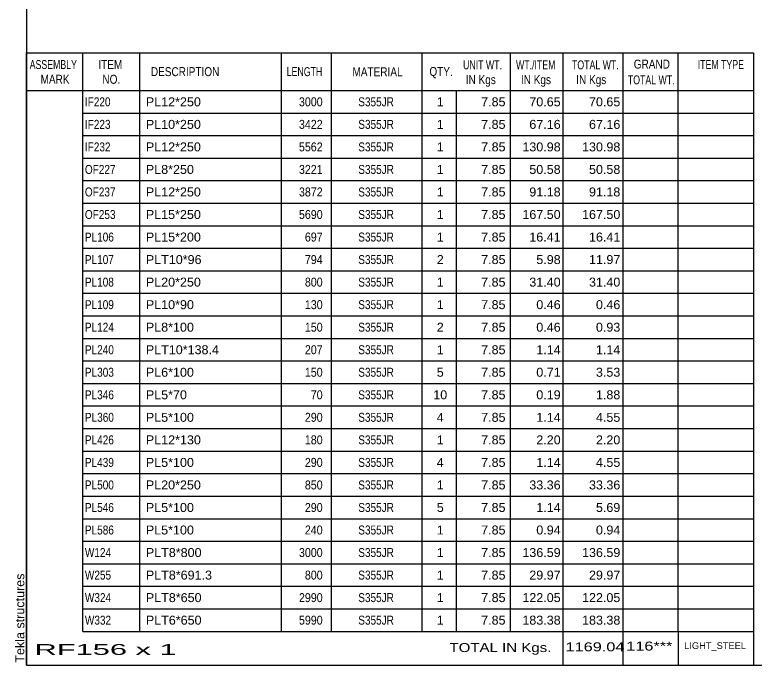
# Model space of a CAD drawing. Header units: millimetres. Extents: x -1016 to -614, y -184 to 93.
# Drawn here: x -1016.4 to -858.4, y -184.1 to -45.6 of the extents above; entities that cross this region are included whole.
import ezdxf

# ---------------------------------------------------------------- set-up
doc = ezdxf.new("R2010")
doc.units = ezdxf.units.MM
doc.styles.add('Arial', font='ARIAL.TTF', dxfattribs={"height": 0.2})

# ---------------------------------------------------------------- blocks, each defined once
blk = doc.blocks.new('Unknown-624476566-1210')
at = {"color": 5, "linetype": 'Continuous'}
for p, q in [((-1013.91, 92.95), (-1013.91, -184.05)), ((-1013.91, -184.05), (-613.91, -184.05))]:
    blk.add_line(p, q, dxfattribs=at)
at = {"color": 174, "linetype": 'Continuous', "style": 'Arial'}
blk.add_text('Tekla structures', height=1.9102, rotation=90, dxfattribs=at).set_placement((-1014.41, -183.55))
blk = doc.blocks.new('CBS_BOM-624476566-9102')
at = {"color": 7, "linetype": 'Continuous'}
for p, q in [((-1013.94, -61.68), (-1013.94, -53.68)), ((-1013.94, -53.68), (-859.02, -53.68)), ((-1001.94, -61.68), (-1001.94, -53.68)), ((-989.75, -61.68), (-989.75, -53.68)), ((-959.59, -61.68), (-959.59, -53.68)), ((-948.91, -61.68), (-948.91, -53.68)), ((-929.59, -61.68), (-929.59, -53.68)), ((-910.79, -61.68), (-910.79, -53.68)), ((-899.58, -61.68), (-899.58, -53.68)), ((-886.8, -61.68), (-886.8, -53.68)), ((-875.04, -61.68), (-875.04, -53.68)), ((-859.02, -53.69), (-859.03, -61.67)), ((-1013.94, -61.68), (-859.02, -61.68)), ((-1013.94, -66.48), (-1013.94, -61.68)), ((-1001.94, -66.48), (-1001.94, -61.68)), ((-989.75, -66.48), (-989.75, -61.68)), ((-959.59, -66.48), (-959.59, -61.68)), ((-948.91, -66.48), (-948.91, -61.68)), ((-929.59, -66.48), (-929.59, -61.68)), ((-922.33, -66.48), (-922.33, -61.68)), ((-910.79, -66.48), (-910.79, -61.68)), ((-899.58, -66.48), (-899.58, -61.68)), ((-886.8, -66.48), (-886.8, -61.68)), ((-875.03, -66.48), (-875.03, -61.68)), ((-859.02, -61.69), (-859.02, -66.48)), ((-1013.94, -71.28), (-1013.94, -66.48)), ((-1001.94, -66.48), (-859.02, -66.48)), ((-1001.94, -71.28), (-1001.94, -66.48)), ((-989.75, -71.28), (-989.75, -66.48)), ((-959.59, -71.28), (-959.59, -66.48)), ((-948.91, -71.28), (-948.91, -66.48)), ((-929.59, -71.28), (-929.59, -66.48)), ((-922.33, -71.28), (-922.33, -66.48)), ((-910.79, -71.28), (-910.79, -66.48)), ((-899.58, -71.28), (-899.58, -66.48)), ((-886.8, -71.28), (-886.8, -66.48)), ((-875.03, -71.28), (-875.03, -66.48)), ((-859.02, -66.49), (-859.02, -71.28)), ((-1013.94, -76.08), (-1013.94, -71.28)), ((-1001.94, -71.28), (-859.02, -71.28)), ((-1001.94, -76.08), (-1001.94, -71.28)), ((-989.75, -76.08), (-989.75, -71.28)), ((-959.59, -76.08), (-959.59, -71.28)), ((-948.91, -76.08), (-948.91, -71.28)), ((-929.59, -76.08), (-929.59, -71.28)), ((-922.33, -76.08), (-922.33, -71.28)), ((-910.79, -76.08), (-910.79, -71.28)), ((-899.58, -76.08), (-899.58, -71.28)), ((-886.8, -76.08), (-886.8, -71.28)), ((-875.03, -76.08), (-875.03, -71.28)), ((-859.02, -71.29), (-859.02, -76.08)), ((-1013.94, -80.88), (-1013.94, -76.08)), ((-1001.94, -76.08), (-859.02, -76.08)), ((-1001.94, -80.88), (-1001.94, -76.08)), ((-989.75, -80.88), (-989.75, -76.08)), ((-959.59, -80.88), (-959.59, -76.08)), ((-948.91, -80.88), (-948.91, -76.08)), ((-929.59, -80.88), (-929.59, -76.08)), ((-922.33, -80.88), (-922.33, -76.08)), ((-910.79, -80.88), (-910.79, -76.08)), ((-899.58, -80.88), (-899.58, -76.08)), ((-886.8, -80.88), (-886.8, -76.08)), ((-875.03, -80.88), (-875.03, -76.08)), ((-859.02, -76.09), (-859.02, -80.88)), ((-1013.94, -85.68), (-1013.94, -80.88)), ((-1001.94, -80.88), (-859.02, -80.88)), ((-1001.94, -85.68), (-1001.94, -80.88)), ((-989.75, -85.68), (-989.75, -80.88)), ((-959.59, -85.68), (-959.59, -80.88)), ((-948.91, -85.68), (-948.91, -80.88)), ((-929.59, -85.68), (-929.59, -80.88)), ((-922.33, -85.68), (-922.33, -80.88)), ((-910.79, -85.68), (-910.79, -80.88)), ((-899.58, -85.68), (-899.58, -80.88)), ((-886.8, -85.68), (-886.8, -80.88)), ((-875.03, -85.68), (-875.03, -80.88)), ((-859.02, -80.89), (-859.02, -85.68)), ((-1013.94, -90.48), (-1013.94, -85.68)), ((-1001.94, -85.68), (-859.02, -85.68)), ((-1001.94, -90.48), (-1001.94, -85.68)), ((-989.75, -90.48), (-989.75, -85.68)), ((-959.59, -90.48), (-959.59, -85.68)), ((-948.91, -90.48), (-948.91, -85.68)), ((-929.59, -90.48), (-929.59, -85.68)), ((-922.33, -90.48), (-922.33, -85.68)), ((-910.79, -90.48), (-910.79, -85.68)), ((-899.58, -90.48), (-899.58, -85.68)), ((-886.8, -90.48), (-886.8, -85.68)), ((-875.03, -90.48), (-875.03, -85.68)), ((-859.02, -85.69), (-859.02, -90.48)), ((-1013.94, -95.28), (-1013.94, -90.48)), ((-1001.94, -90.48), (-859.02, -90.48)), ((-1001.94, -95.28), (-1001.94, -90.48)), ((-989.75, -95.28), (-989.75, -90.48)), ((-959.59, -95.28), (-959.59, -90.48)), ((-948.91, -95.28), (-948.91, -90.48)), ((-929.59, -95.28), (-929.59, -90.48)), ((-922.33, -95.28), (-922.33, -90.48)), ((-910.79, -95.28), (-910.79, -90.48)), ((-899.58, -95.28), (-899.58, -90.48)), ((-886.8, -95.28), (-886.8, -90.48)), ((-875.03, -95.28), (-875.03, -90.48)), ((-859.02, -90.49), (-859.02, -95.28)), ((-1013.94, -100.08), (-1013.94, -95.28)), ((-1001.94, -95.28), (-859.02, -95.28)), ((-1001.94, -100.08), (-1001.94, -95.28)), ((-989.75, -100.08), (-989.75, -95.28)), ((-959.59, -100.08), (-959.59, -95.28)), ((-948.91, -100.08), (-948.91, -95.28)), ((-929.59, -100.08), (-929.59, -95.28)), ((-922.33, -100.08), (-922.33, -95.28)), ((-910.79, -100.08), (-910.79, -95.28)), ((-899.58, -100.08), (-899.58, -95.28)), ((-886.8, -100.08), (-886.8, -95.28)), ((-875.03, -100.08), (-875.03, -95.28)), ((-859.02, -95.29), (-859.02, -100.08)), ((-1013.94, -104.88), (-1013.94, -100.08)), ((-1001.94, -100.08), (-859.02, -100.08)), ((-1001.94, -104.88), (-1001.94, -100.08)), ((-989.75, -104.88), (-989.75, -100.08)), ((-959.59, -104.88), (-959.59, -100.08)), ((-948.91, -104.88), (-948.91, -100.08)), ((-929.59, -104.88), (-929.59, -100.08)), ((-922.33, -104.88), (-922.33, -100.08)), ((-910.79, -104.88), (-910.79, -100.08)), ((-899.58, -104.88), (-899.58, -100.08)), ((-886.8, -104.88), (-886.8, -100.08)), ((-875.03, -104.88), (-875.03, -100.08)), ((-859.02, -100.09), (-859.02, -104.88)), ((-1013.94, -109.68), (-1013.94, -104.88)), ((-1001.94, -104.88), (-859.02, -104.88)), ((-1001.94, -109.68), (-1001.94, -104.88)), ((-989.75, -109.68), (-989.75, -104.88)), ((-959.59, -109.68), (-959.59, -104.88)), ((-948.91, -109.68), (-948.91, -104.88)), ((-929.59, -109.68), (-929.59, -104.88)), ((-922.33, -109.68), (-922.33, -104.88)), ((-910.79, -109.68), (-910.79, -104.88)), ((-899.58, -109.68), (-899.58, -104.88)), ((-886.8, -109.68), (-886.8, -104.88)), ((-875.03, -109.68), (-875.03, -104.88)), ((-859.02, -104.89), (-859.02, -109.68)), ((-1013.94, -114.48), (-1013.94, -109.68)), ((-1001.94, -109.68), (-859.02, -109.68)), ((-1001.94, -114.48), (-1001.94, -109.68)), ((-989.75, -114.48), (-989.75, -109.68)), ((-959.59, -114.48), (-959.59, -109.68)), ((-948.91, -114.48), (-948.91, -109.68)), ((-929.59, -114.48), (-929.59, -109.68)), ((-922.33, -114.48), (-922.33, -109.68)), ((-910.79, -114.48), (-910.79, -109.68)), ((-899.58, -114.48), (-899.58, -109.68)), ((-886.8, -114.48), (-886.8, -109.68)), ((-875.03, -114.48), (-875.03, -109.68)), ((-859.02, -109.69), (-859.02, -114.48)), ((-1013.94, -119.28), (-1013.94, -114.48)), ((-1001.94, -114.48), (-859.02, -114.48)), ((-1001.94, -119.28), (-1001.94, -114.48)), ((-989.75, -119.28), (-989.75, -114.48)), ((-959.59, -119.28), (-959.59, -114.48)), ((-948.91, -119.28), (-948.91, -114.48)), ((-929.59, -119.28), (-929.59, -114.48)), ((-922.33, -119.28), (-922.33, -114.48)), ((-910.79, -119.28), (-910.79, -114.48)), ((-899.58, -119.28), (-899.58, -114.48)), ((-886.8, -119.28), (-886.8, -114.48)), ((-875.03, -119.28), (-875.03, -114.48)), ((-859.02, -114.49), (-859.02, -119.28)), ((-1013.94, -124.08), (-1013.94, -119.28)), ((-1001.94, -119.28), (-859.02, -119.28)), ((-1001.94, -124.08), (-1001.94, -119.28)), ((-989.75, -124.08), (-989.75, -119.28)), ((-959.59, -124.08), (-959.59, -119.28)), ((-948.91, -124.08), (-948.91, -119.28)), ((-929.59, -124.08), (-929.59, -119.28)), ((-922.33, -124.08), (-922.33, -119.28)), ((-910.79, -124.08), (-910.79, -119.28)), ((-899.58, -124.08), (-899.58, -119.28)), ((-886.8, -124.08), (-886.8, -119.28)), ((-875.03, -124.08), (-875.03, -119.28)), ((-859.02, -119.29), (-859.02, -124.08)), ((-1013.94, -128.88), (-1013.94, -124.08)), ((-1001.94, -124.08), (-859.02, -124.08)), ((-1001.94, -128.88), (-1001.94, -124.08)), ((-989.75, -128.88), (-989.75, -124.08)), ((-959.59, -128.88), (-959.59, -124.08)), ((-948.91, -128.88), (-948.91, -124.08)), ((-929.59, -128.88), (-929.59, -124.08)), ((-922.33, -128.88), (-922.33, -124.08)), ((-910.79, -128.88), (-910.79, -124.08)), ((-899.58, -128.88), (-899.58, -124.08)), ((-886.8, -128.88), (-886.8, -124.08)), ((-875.03, -128.88), (-875.03, -124.08)), ((-859.02, -124.09), (-859.02, -128.88)), ((-1013.94, -133.68), (-1013.94, -128.88)), ((-1001.94, -128.88), (-859.02, -128.88)), ((-1001.94, -133.68), (-1001.94, -128.88)), ((-989.75, -133.68), (-989.75, -128.88)), ((-959.59, -133.68), (-959.59, -128.88)), ((-948.91, -133.68), (-948.91, -128.88)), ((-929.59, -133.68), (-929.59, -128.88)), ((-922.33, -133.68), (-922.33, -128.88)), ((-910.79, -133.68), (-910.79, -128.88)), ((-899.58, -133.68), (-899.58, -128.88)), ((-886.8, -133.68), (-886.8, -128.88)), ((-875.03, -133.68), (-875.03, -128.88)), ((-859.02, -128.89), (-859.02, -133.68)), ((-1013.94, -138.48), (-1013.94, -133.68)), ((-1001.94, -133.68), (-859.02, -133.68)), ((-1001.94, -138.48), (-1001.94, -133.68)), ((-989.75, -138.48), (-989.75, -133.68)), ((-959.59, -138.48), (-959.59, -133.68)), ((-948.91, -138.48), (-948.91, -133.68)), ((-929.59, -138.48), (-929.59, -133.68)), ((-922.33, -138.48), (-922.33, -133.68)), ((-910.79, -138.48), (-910.79, -133.68)), ((-899.58, -138.48), (-899.58, -133.68)), ((-886.8, -138.48), (-886.8, -133.68)), ((-875.03, -138.48), (-875.03, -133.68)), ((-859.02, -133.69), (-859.02, -138.48)), ((-1013.94, -143.28), (-1013.94, -138.48)), ((-1001.94, -138.48), (-859.02, -138.48)), ((-1001.94, -143.28), (-1001.94, -138.48)), ((-989.75, -143.28), (-989.75, -138.48)), ((-959.59, -143.28), (-959.59, -138.48)), ((-948.91, -143.28), (-948.91, -138.48)), ((-929.59, -143.28), (-929.59, -138.48)), ((-922.33, -143.28), (-922.33, -138.48)), ((-910.79, -143.28), (-910.79, -138.48)), ((-899.58, -143.28), (-899.58, -138.48)), ((-886.8, -143.28), (-886.8, -138.48)), ((-875.03, -143.28), (-875.03, -138.48)), ((-859.02, -138.49), (-859.02, -143.28)), ((-1013.94, -148.08), (-1013.94, -143.28)), ((-1001.94, -143.28), (-859.02, -143.28)), ((-1001.94, -148.08), (-1001.94, -143.28)), ((-989.75, -148.08), (-989.75, -143.28)), ((-959.59, -148.08), (-959.59, -143.28)), ((-948.91, -148.08), (-948.91, -143.28)), ((-929.59, -148.08), (-929.59, -143.28)), ((-922.33, -148.08), (-922.33, -143.28)), ((-910.79, -148.08), (-910.79, -143.28)), ((-899.58, -148.08), (-899.58, -143.28)), ((-886.8, -148.08), (-886.8, -143.28)), ((-875.03, -148.08), (-875.03, -143.28)), ((-859.02, -143.29), (-859.02, -148.08)), ((-1013.94, -152.88), (-1013.94, -148.08)), ((-1001.94, -148.08), (-859.02, -148.08)), ((-1001.94, -152.88), (-1001.94, -148.08)), ((-989.75, -152.88), (-989.75, -148.08)), ((-959.59, -152.88), (-959.59, -148.08)), ((-948.91, -152.88), (-948.91, -148.08)), ((-929.59, -152.88), (-929.59, -148.08)), ((-922.33, -152.88), (-922.33, -148.08)), ((-910.79, -152.88), (-910.79, -148.08)), ((-899.58, -152.88), (-899.58, -148.08)), ((-886.8, -152.88), (-886.8, -148.08)), ((-875.03, -152.88), (-875.03, -148.08)), ((-859.02, -148.09), (-859.02, -152.88)), ((-1013.94, -157.68), (-1013.94, -152.88)), ((-1001.94, -152.88), (-859.02, -152.88)), ((-1001.94, -157.68), (-1001.94, -152.88)), ((-989.75, -157.68), (-989.75, -152.88)), ((-959.59, -157.68), (-959.59, -152.88)), ((-948.91, -157.68), (-948.91, -152.88)), ((-929.59, -157.68), (-929.59, -152.88)), ((-922.33, -157.68), (-922.33, -152.88)), ((-910.79, -157.68), (-910.79, -152.88)), ((-899.58, -157.68), (-899.58, -152.88)), ((-886.8, -157.68), (-886.8, -152.88)), ((-875.03, -157.68), (-875.03, -152.88)), ((-859.02, -152.89), (-859.02, -157.68)), ((-1013.94, -162.48), (-1013.94, -157.68)), ((-1001.94, -157.68), (-859.02, -157.68)), ((-1001.94, -162.48), (-1001.94, -157.68)), ((-989.75, -162.48), (-989.75, -157.68)), ((-959.59, -162.48), (-959.59, -157.68)), ((-948.91, -162.48), (-948.91, -157.68)), ((-929.59, -162.48), (-929.59, -157.68)), ((-922.33, -162.48), (-922.33, -157.68)), ((-910.79, -162.48), (-910.79, -157.68)), ((-899.58, -162.48), (-899.58, -157.68)), ((-886.8, -162.48), (-886.8, -157.68)), ((-875.03, -162.48), (-875.03, -157.68)), ((-859.02, -157.69), (-859.02, -162.48)), ((-1013.94, -167.28), (-1013.94, -162.48)), ((-1001.94, -162.48), (-859.02, -162.48)), ((-1001.94, -167.28), (-1001.94, -162.48)), ((-989.75, -167.28), (-989.75, -162.48)), ((-959.59, -167.28), (-959.59, -162.48)), ((-948.91, -167.28), (-948.91, -162.48)), ((-929.59, -167.28), (-929.59, -162.48)), ((-922.33, -167.28), (-922.33, -162.48)), ((-910.79, -167.28), (-910.79, -162.48)), ((-899.58, -167.28), (-899.58, -162.48)), ((-886.8, -167.28), (-886.8, -162.48)), ((-875.03, -167.28), (-875.03, -162.48)), ((-859.02, -162.49), (-859.02, -167.28)), ((-1013.94, -172.08), (-1013.94, -167.28)), ((-1001.94, -167.28), (-859.02, -167.28)), ((-1001.94, -172.08), (-1001.94, -167.28)), ((-989.75, -172.08), (-989.75, -167.28)), ((-959.59, -172.08), (-959.59, -167.28)), ((-948.91, -172.08), (-948.91, -167.28)), ((-929.59, -172.08), (-929.59, -167.28)), ((-922.33, -172.08), (-922.33, -167.28)), ((-910.79, -172.08), (-910.79, -167.28)), ((-899.58, -172.08), (-899.58, -167.28)), ((-886.8, -172.08), (-886.8, -167.28)), ((-875.03, -172.08), (-875.03, -167.28)), ((-859.02, -167.29), (-859.02, -172.08)), ((-1013.94, -176.88), (-1013.94, -172.08)), ((-1001.94, -172.08), (-859.02, -172.08)), ((-1001.94, -176.88), (-1001.94, -172.08)), ((-989.75, -176.88), (-989.75, -172.08)), ((-959.59, -176.88), (-959.59, -172.08)), ((-948.91, -176.88), (-948.91, -172.08)), ((-929.59, -176.88), (-929.59, -172.08)), ((-922.33, -176.88), (-922.33, -172.08)), ((-910.79, -176.88), (-910.79, -172.08)), ((-899.58, -176.88), (-899.58, -172.08)), ((-886.8, -176.88), (-886.8, -172.08)), ((-875.03, -176.88), (-875.03, -172.08)), ((-859.02, -172.09), (-859.02, -176.88)), ((-1013.94, -184.08), (-1013.94, -176.9)), ((-1001.94, -176.88), (-859.02, -176.88)), ((-899.58, -184.08), (-899.58, -176.9)), ((-886.8, -184.08), (-886.8, -176.9)), ((-874.99, -184.08), (-874.99, -176.9)), ((-859.02, -176.88), (-859.02, -184.08)), ((-1013.94, -184.08), (-859.02, -184.08))]:
    blk.add_line(p, q, dxfattribs=at)
at = {"color": 3, "linetype": 'Continuous', "style": 'Arial'}
for s, height, width, p in [('ASSEMBLY', 1.91, 0.7, (-1013.26, -57.11)), ('ITEM', 1.91, 0.8, (-998.62, -57.11)), ('UNIT WT.', 1.91, 0.7, (-920.9, -57.18)), ('WT./ITEM', 1.91, 0.7, (-909.61, -57.18)), ('TOTAL WT.', 1.91, 0.7, (-897.68, -57.18)), ('GRAND', 1.91, 0.8, (-884.52, -57.02)), ('ITEM TYPE', 1.91, 0.7, (-870.89, -57.1)), ('DESCRIPTION', 1.9102, 0.8, (-987.43, -58.62)), ('LENGTH', 1.91, 0.7, (-958.48, -58.62)), ('MATERIAL', 1.91, 0.8, (-944.46, -58.66)), ('QTY.', 1.91, 0.8, (-928.07, -58.58)), ('MARK', 1.91, 0.8, (-1010.94, -60.25)), ('NO.', 1.91, 0.8, (-997.76, -60.25)), ('IN Kgs', 1.91, 0.8, (-920.33, -60.32)), ('IN Kgs', 1.91, 0.8, (-908.57, -60.32)), ('IN Kgs', 1.91, 0.8, (-896.78, -60.32)), ('TOTAL WT.', 1.91, 0.7, (-885.78, -60.37))]:
    blk.add_text(s, height=height, dxfattribs=dict(at, width=width)).set_placement(p)
at = {"color": 7, "linetype": 'Continuous', "style": 'Arial'}
for s, width, p in [('IF220', 0.8, (-1001.49, -65.05)), ('3000', 0.85, (-955.87, -65.05)), ('S355JR', 0.8, (-943.23, -65.05)), ('IF223', 0.8, (-1001.49, -69.85)), ('3422', 0.85, (-955.87, -69.85)), ('S355JR', 0.8, (-943.23, -69.85)), ('IF232', 0.8, (-1001.49, -74.65)), ('5562', 0.85, (-955.87, -74.65)), ('S355JR', 0.8, (-943.23, -74.65)), ('OF227', 0.8, (-1001.49, -79.45)), ('3221', 0.85, (-955.87, -79.45)), ('S355JR', 0.8, (-943.23, -79.45)), ('OF237', 0.8, (-1001.49, -84.25)), ('3872', 0.85, (-955.87, -84.25)), ('S355JR', 0.8, (-943.23, -84.25)), ('OF253', 0.8, (-1001.49, -89.05)), ('5690', 0.85, (-955.87, -89.05)), ('S355JR', 0.8, (-943.23, -89.05)), ('PL106', 0.8, (-1001.49, -93.85)), ('697', 0.85, (-954.61, -93.85)), ('S355JR', 0.8, (-943.23, -93.85)), ('PL107', 0.8, (-1001.49, -98.65)), ('794', 0.85, (-954.61, -98.65)), ('S355JR', 0.8, (-943.23, -98.65)), ('PL108', 0.8, (-1001.49, -103.45)), ('800', 0.85, (-954.61, -103.45)), ('S355JR', 0.8, (-943.23, -103.45)), ('PL109', 0.8, (-1001.49, -108.25)), ('130', 0.85, (-954.61, -108.25)), ('S355JR', 0.8, (-943.23, -108.25)), ('PL124', 0.8, (-1001.49, -113.05)), ('150', 0.85, (-954.61, -113.05)), ('S355JR', 0.8, (-943.23, -113.05)), ('PL240', 0.8, (-1001.49, -117.85)), ('207', 0.85, (-954.61, -117.85)), ('S355JR', 0.8, (-943.23, -117.85)), ('PL303', 0.8, (-1001.49, -122.65)), ('150', 0.85, (-954.61, -122.65)), ('S355JR', 0.8, (-943.23, -122.65)), ('PL346', 0.8, (-1001.49, -127.45)), ('70', 0.85, (-953.35, -127.45)), ('S355JR', 0.8, (-943.23, -127.45)), ('PL360', 0.8, (-1001.49, -132.25)), ('290', 0.85, (-954.61, -132.25)), ('S355JR', 0.8, (-943.23, -132.25)), ('PL426', 0.8, (-1001.49, -137.05)), ('180', 0.85, (-954.61, -137.05)), ('S355JR', 0.8, (-943.23, -137.05)), ('PL439', 0.8, (-1001.49, -141.85)), ('290', 0.85, (-954.61, -141.85)), ('S355JR', 0.8, (-943.23, -141.85)), ('PL500', 0.8, (-1001.49, -146.65)), ('850', 0.85, (-954.61, -146.65)), ('S355JR', 0.8, (-943.23, -146.65)), ('PL546', 0.8, (-1001.49, -151.45)), ('290', 0.85, (-954.61, -151.45)), ('S355JR', 0.8, (-943.23, -151.45)), ('PL586', 0.8, (-1001.49, -156.25)), ('240', 0.85, (-954.61, -156.25)), ('S355JR', 0.8, (-943.23, -156.25)), ('W124', 0.8, (-1001.49, -161.05)), ('3000', 0.85, (-955.87, -161.05)), ('S355JR', 0.8, (-943.23, -161.05)), ('W255', 0.8, (-1001.49, -165.85)), ('800', 0.85, (-954.61, -165.85)), ('S355JR', 0.8, (-943.23, -165.85)), ('W324', 0.8, (-1001.49, -170.65)), ('2990', 0.85, (-955.87, -170.65)), ('S355JR', 0.8, (-943.23, -170.65)), ('W332', 0.8, (-1001.49, -175.45)), ('5990', 0.85, (-955.87, -175.45)), ('S355JR', 0.8, (-943.23, -175.45))]:
    blk.add_text(s, height=1.91, dxfattribs=dict(at, width=width)).set_placement(p)
for s, height, p in [('PL12*250', 1.91, (-988.5, -65.05)), ('1', 1.91, (-926.5, -65.05)), ('7.85', 1.91, (-917.04, -65.05)), ('70.65', 1.91, (-906.78, -65.05)), ('70.65', 1.91, (-894.06, -65.05)), ('PL10*250', 1.91, (-988.5, -69.85)), ('1', 1.91, (-926.5, -69.85)), ('7.85', 1.91, (-917.04, -69.85)), ('67.16', 1.91, (-906.78, -69.85)), ('67.16', 1.91, (-894.06, -69.85)), ('PL12*250', 1.91, (-988.5, -74.65)), ('1', 1.91, (-926.5, -74.65)), ('7.85', 1.91, (-917.04, -74.65)), ('130.98', 1.91, (-908.26, -74.65)), ('130.98', 1.91, (-895.54, -74.65)), ('PL8*250', 1.91, (-988.5, -79.45)), ('1', 1.91, (-926.5, -79.45)), ('7.85', 1.91, (-917.04, -79.45)), ('50.58', 1.91, (-906.78, -79.45)), ('50.58', 1.91, (-894.06, -79.45)), ('PL12*250', 1.91, (-988.5, -84.25)), ('1', 1.91, (-926.5, -84.25)), ('7.85', 1.91, (-917.04, -84.25)), ('91.18', 1.91, (-906.78, -84.25)), ('91.18', 1.91, (-894.06, -84.25)), ('PL15*250', 1.91, (-988.5, -89.05)), ('1', 1.91, (-926.5, -89.05)), ('7.85', 1.91, (-917.04, -89.05)), ('167.50', 1.91, (-908.26, -89.05)), ('167.50', 1.91, (-895.54, -89.05)), ('PL15*200', 1.91, (-988.5, -93.85)), ('1', 1.91, (-926.5, -93.85)), ('7.85', 1.91, (-917.04, -93.85)), ('16.41', 1.91, (-906.78, -93.85)), ('16.41', 1.91, (-894.06, -93.85)), ('PLT10*96', 1.91, (-988.5, -98.65)), ('2', 1.91, (-926.5, -98.65)), ('7.85', 1.91, (-917.04, -98.65)), ('5.98', 1.91, (-905.29, -98.65)), ('11.97', 1.91, (-894.06, -98.65)), ('PL20*250', 1.91, (-988.5, -103.45)), ('1', 1.91, (-926.5, -103.45)), ('7.85', 1.91, (-917.04, -103.45)), ('31.40', 1.91, (-906.78, -103.45)), ('31.40', 1.91, (-894.06, -103.45)), ('PL10*90', 1.91, (-988.5, -108.25)), ('1', 1.91, (-926.5, -108.25)), ('7.85', 1.91, (-917.04, -108.25)), ('0.46', 1.91, (-905.29, -108.25)), ('0.46', 1.91, (-892.58, -108.25)), ('PL8*100', 1.91, (-988.5, -113.05)), ('2', 1.91, (-926.5, -113.05)), ('7.85', 1.91, (-917.04, -113.05)), ('0.46', 1.91, (-905.29, -113.05)), ('0.93', 1.91, (-892.58, -113.05)), ('PLT10*138.4', 1.9102, (-988.5, -117.85)), ('1', 1.91, (-926.5, -117.85)), ('7.85', 1.91, (-917.04, -117.85)), ('1.14', 1.91, (-905.29, -117.85)), ('1.14', 1.91, (-892.58, -117.85)), ('PL6*100', 1.91, (-988.5, -122.65)), ('5', 1.91, (-926.5, -122.65)), ('7.85', 1.91, (-917.04, -122.65)), ('0.71', 1.91, (-905.29, -122.65)), ('3.53', 1.91, (-892.58, -122.65)), ('PL5*70', 1.91, (-988.5, -127.45)), ('10', 1.91, (-927.25, -127.45)), ('7.85', 1.91, (-917.04, -127.45)), ('0.19', 1.91, (-905.29, -127.45)), ('1.88', 1.91, (-892.58, -127.45)), ('PL5*100', 1.91, (-988.5, -132.25)), ('4', 1.91, (-926.5, -132.25)), ('7.85', 1.91, (-917.04, -132.25)), ('1.14', 1.91, (-905.29, -132.25)), ('4.55', 1.91, (-892.58, -132.25)), ('PL12*130', 1.91, (-988.5, -137.05)), ('1', 1.91, (-926.5, -137.05)), ('7.85', 1.91, (-917.04, -137.05)), ('2.20', 1.91, (-905.29, -137.05)), ('2.20', 1.91, (-892.58, -137.05)), ('PL5*100', 1.91, (-988.5, -141.85)), ('4', 1.91, (-926.5, -141.85)), ('7.85', 1.91, (-917.04, -141.85)), ('1.14', 1.91, (-905.29, -141.85)), ('4.55', 1.91, (-892.58, -141.85)), ('PL20*250', 1.91, (-988.5, -146.65)), ('1', 1.91, (-926.5, -146.65)), ('7.85', 1.91, (-917.04, -146.65)), ('33.36', 1.91, (-906.78, -146.65)), ('33.36', 1.91, (-894.06, -146.65)), ('PL5*100', 1.91, (-988.5, -151.45)), ('5', 1.91, (-926.5, -151.45)), ('7.85', 1.91, (-917.04, -151.45)), ('1.14', 1.91, (-905.29, -151.45)), ('5.69', 1.91, (-892.58, -151.45)), ('PL5*100', 1.91, (-988.5, -156.25)), ('1', 1.91, (-926.5, -156.25)), ('7.85', 1.91, (-917.04, -156.25)), ('0.94', 1.91, (-905.29, -156.25)), ('0.94', 1.91, (-892.58, -156.25)), ('PLT8*800', 1.91, (-988.5, -161.05)), ('1', 1.91, (-926.5, -161.05)), ('7.85', 1.91, (-917.04, -161.05)), ('136.59', 1.91, (-908.26, -161.05)), ('136.59', 1.91, (-895.54, -161.05)), ('PLT8*691.3', 1.91, (-988.5, -165.85)), ('1', 1.91, (-926.5, -165.85)), ('7.85', 1.91, (-917.04, -165.85)), ('29.97', 1.91, (-906.78, -165.85)), ('29.97', 1.91, (-894.06, -165.85)), ('PLT8*650', 1.91, (-988.5, -170.65)), ('1', 1.91, (-926.5, -170.65)), ('7.85', 1.91, (-917.04, -170.65)), ('122.05', 1.91, (-908.26, -170.65)), ('122.05', 1.91, (-895.54, -170.65)), ('PLT6*650', 1.91, (-988.5, -175.45)), ('1', 1.91, (-926.5, -175.45)), ('7.85', 1.91, (-917.04, -175.45)), ('183.38', 1.91, (-908.26, -175.45)), ('183.38', 1.91, (-895.54, -175.45))]:
    blk.add_text(s, height=height, dxfattribs=at).set_placement(p)
at = {"color": 6, "linetype": 'Continuous', "style": 'Arial'}
for s, height, width, p in [('RF156 x 1', 2.292, 2.05, (-1012.22, -181.89)), ('TOTAL IN Kgs.', 1.9102, 1.2, (-923.79, -181.29)), ('1169.04', 1.91, 1.3, (-899.05, -181.13)), ('116***', 1.91, 1.3, (-886.12, -180.97))]:
    blk.add_text(s, height=height, dxfattribs=dict(at, width=width)).set_placement(p)
blk.add_text('LIGHT_STEEL', height=1.4135, dxfattribs=at).set_placement((-873.77, -180.63))

msp = doc.modelspace()

# ---------------------------------------------------------------- block references
for name in ['Unknown-624476566-1210', 'CBS_BOM-624476566-9102']:
    msp.add_blockref(name, (0, 0))

doc.saveas('drawing.dxf')
